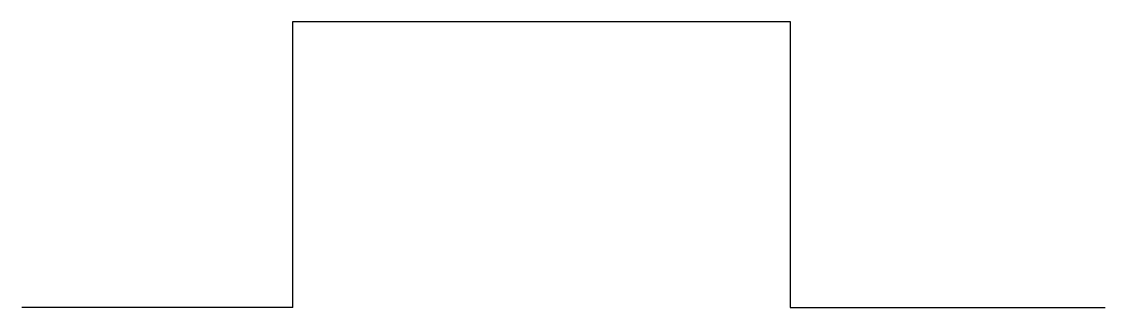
# Model space of a CAD drawing. Header units: metres. Extents: x 0 to 36.7, y 0 to 9.7.
import ezdxf

# ---------------------------------------------------------------- set-up
doc = ezdxf.new("R2010")
doc.units = ezdxf.units.M
doc.layers.add('003_THICK', color=7, linetype='Continuous')

msp = doc.modelspace()

# ---------------------------------------------------------------- linework, layer by layer
at = {"layer": '003_THICK'}
for points in [[(9.19, 9.69), (26.05, 9.69)], [(9.19, 0), (9.19, 9.69)], [(26.05, 9.69), (26.05, 0)], [(9.19, 0), (0, 0)], [(26.05, 0), (36.74, 0)]]:
    msp.add_lwpolyline(points, dxfattribs=at)

doc.saveas('drawing.dxf')
